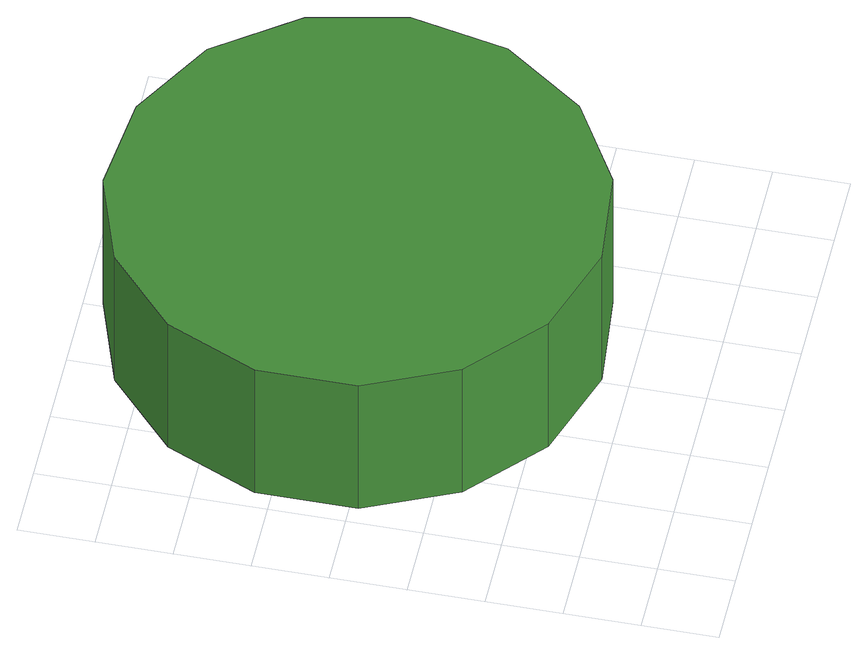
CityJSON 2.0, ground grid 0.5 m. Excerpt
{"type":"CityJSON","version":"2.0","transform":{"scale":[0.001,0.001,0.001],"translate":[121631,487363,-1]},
"CityObjects":{
"tree1":{"type":"SolitaryVegetationObject","attributes":{"function":"something"},"geometry":[{"type":"MultiSurface","lod":"1","boundaries":[[[0,1,2,3,4,5,6,7,8,9,10,11,12,13,14]],[[15,16,17,18,19,20,21,22,23,24,25,26,27,28,29]],[[0,29,28,1]],[[1,28,27,2]],[[2,27,26,3]],[[3,26,25,4]],[[4,25,24,5]],[[5,24,23,6]],[[6,23,22,7]],[[7,22,21,8]],[[8,21,20,9]],[[9,20,19,10]],[[10,19,18,11]],[[11,18,17,12]],[[12,17,16,13]],[[13,16,15,14]],[[14,15,29,0]]]}]}
},
"vertices":[
[3307,2281,1848],[3168,2934,1848],[2775,3475,1848],[2196,3809,1848],[1532,3879,1848],[896,3672,1848],[400,3225,1848],[128,2615,1848],[128,1946,1848],[400,1336,1848],[896,889,1848],[1532,682,1848],[2196,752,1848],[2775,1086,1848],[3168,1627,1848],[3168,1627,729],[2775,1086,729],[2196,752,729],[1532,682,729],[896,889,729],[400,1336,729],[128,1946,729],[128,2615,729],[400,3225,729],[896,3672,729],[1532,3879,729],[2196,3809,729],[2775,3475,729],[3168,2934,729],[3307,2281,729]
]}
